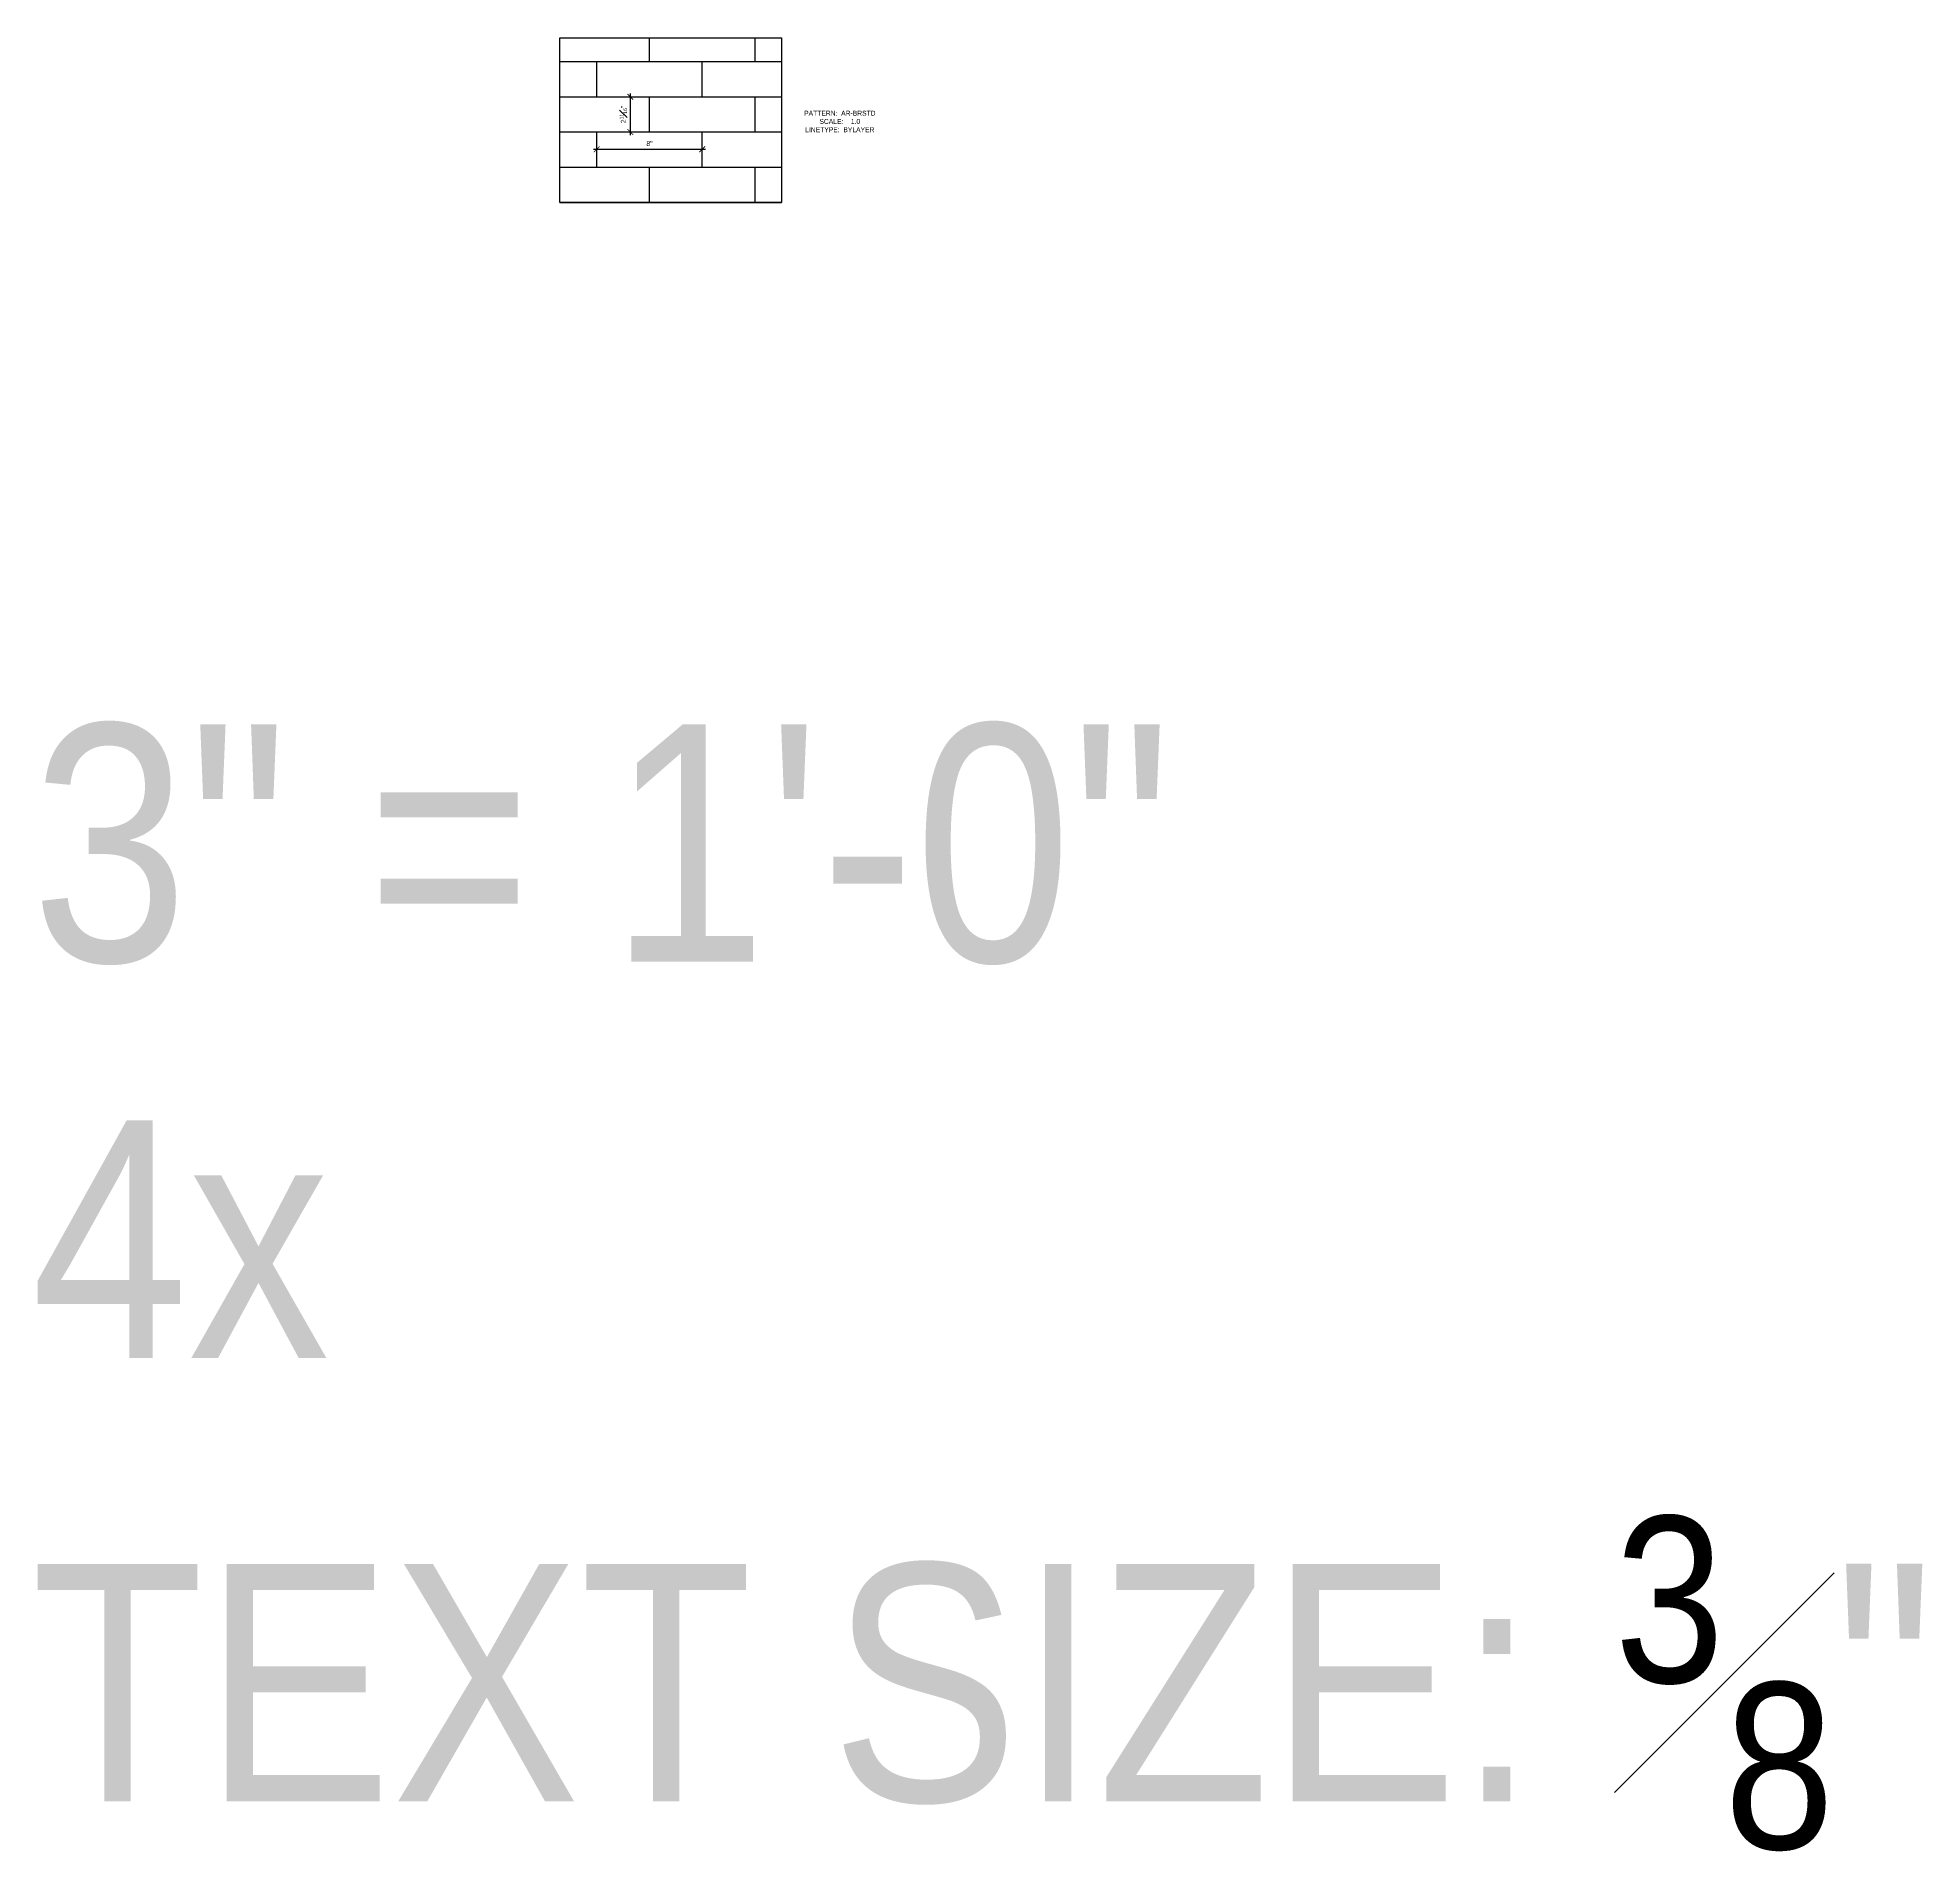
# Model space of a CAD drawing. Header units: inches. Extents: x -16404 to 14624, y -1591 to 16152.
# Drawn here: x 6854.8 to 6997.6, y -273.5 to -136.1 of the extents above; entities that cross this region are included whole.
import ezdxf

# ---------------------------------------------------------------- set-up
doc = ezdxf.new("R2010")
doc.units = ezdxf.units.IN
doc.header["$LTSCALE"] = 24
doc.header["$MEASUREMENT"] = 0
doc.layers.get('0').update_dxf_attribs({"linetype": 'CONTINUOUS'})
doc.layers.get('DefPoints').update_dxf_attribs({"color": 251, "linetype": 'CONTINUOUS'})
doc.layers.add('S-ANNO-DIMS', color=2, linetype='CONTINUOUS')
doc.layers.add('S-ANNO-NOTE', color=4, linetype='CONTINUOUS')
doc.layers.add('S-ANNO-NONPLOT', color=253, linetype='CONTINUOUS', plot=False)
doc.layers.add('S-HATCH1', color=1, linetype='CONTINUOUS', transparency=0.5)
doc.styles.add('Arial', font='arial.ttf', dxfattribs={"width": 0.85})
doc.dimstyles.new('DIM-4_Se', dxfattribs={"dimscale": 4, "dimtxt": 0.09375, "dimasz": 0.109375, "dimexe": 0.0625, "dimexo": 0.0625, "dimgap": 0.0625, "dimtad": 1, "dimdec": 4, "dimzin": 11, "dimdsep": 46, "dimlunit": 4, "dimtxsty": 'Arial', "dimblk": 'ARCHTICK', "dimcen": 0.125, "dimdle": 0.0625, "dimclrd": 256, "dimclre": 256, "dimclrt": 4, "dimadec": 0, "dimazin": 0, "dimtfac": 0.75, "dimtdec": 4, "dimtmove": 0, "dimatfit": 3, "dimfxl": 1, "dimfrac": 1, "dimtolj": 1, "dimtzin": 0, "dimarcsym": 0})

# ---------------------------------------------------------------- blocks, each defined once
blk = doc.blocks.new('_ARCHTICK')
at = {"color": 0, "linetype": 'ByBlock', "const_width": 0.15}
blk.add_lwpolyline([(-0.5, -0.5), (0.5, 0.5)], dxfattribs=at)
blk = doc.blocks.new('*D751')
at = {"layer": 'DefPoints', "color": 0, "transparency": 16777216}
for p in [(6899.71, -140.6), (6899.71, -140.6), (6899.71, -143.27)]:
    blk.add_point(p, dxfattribs=at)
at = {"layer": 'S-ANNO-DIMS', "lineweight": -2, "transparency": 16777216}
blk.add_line((6899.71, -143.52), (6899.71, -140.35), dxfattribs=at)
at = {"layer": 'S-ANNO-DIMS', "lineweight": -2, "transparency": 16777216, "xscale": 0.4375, "yscale": 0.4375, "zscale": 0.4375}
for p, rotation in [((6899.71, -140.6), 90), ((6899.71, -143.27), 270)]:
    blk.add_blockref('_ARCHTICK', p, dxfattribs=dict(at, rotation=rotation))
at = {"layer": 'S-ANNO-DIMS', "color": 4, "transparency": 16777216, "insert": (6899.18, -141.94), "char_height": 0.375, "attachment_point": 5, "rotation": 90, "style": 'Arial'}
blk.add_mtext('\\A1;2{\\H0.75x;\\S11#16;}"', dxfattribs=at)
blk = doc.blocks.new('*D752')
at = {"layer": 'DefPoints', "color": 0, "transparency": 16777216}
for p in [(6897.16, -144.58), (6905.16, -144.58), (6905.16, -144.58)]:
    blk.add_point(p, dxfattribs=at)
at = {"layer": 'S-ANNO-DIMS', "lineweight": -2, "transparency": 16777216}
blk.add_line((6896.91, -144.58), (6905.41, -144.58), dxfattribs=at)
at = {"layer": 'S-ANNO-DIMS', "lineweight": -2, "transparency": 16777216, "xscale": 0.4375, "yscale": 0.4375, "zscale": 0.4375, "rotation": 180}
blk.add_blockref('_ARCHTICK', (6897.16, -144.58), dxfattribs=at)
at = {"layer": 'S-ANNO-DIMS', "lineweight": -2, "transparency": 16777216, "xscale": 0.4375, "yscale": 0.4375, "zscale": 0.4375}
blk.add_blockref('_ARCHTICK', (6905.16, -144.58), dxfattribs=at)
at = {"layer": 'S-ANNO-DIMS', "color": 4, "transparency": 16777216, "insert": (6901.16, -144.14), "char_height": 0.375, "attachment_point": 5, "style": 'Arial'}
blk.add_mtext('\\A1;8"', dxfattribs=at)

msp = doc.modelspace()

# ---------------------------------------------------------------- hatches: boundary and pattern name
at = {"layer": 'S-HATCH1', "ltscale": 0.75}
h = msp.add_hatch(dxfattribs=at)
h.set_pattern_fill('AR-BRSTD', color=256, style=0)
h.set_pattern_definition([(0, (6909.159, -148.603), (0, 2.667), []), (90, (6909.159, -148.603), (-4, 2.667), [2.667, -2.667])])
h.paths.add_polyline_path([(6894.36352, -136.1232), (6911.15887, -136.1232), (6911.15887, -148.6031), (6894.36352, -148.6031)])

# ---------------------------------------------------------------- linework, layer by layer
at = {"layer": 'S-ANNO-NONPLOT', "linetype": 'ByBlock'}
msp.add_lwpolyline([(6894.36352, -136.1232), (6911.15887, -136.1232), (6911.15887, -148.6031), (6894.36352, -148.6031)], close=True, dxfattribs=at)

# ---------------------------------------------------------------- texts
at = {"layer": 'S-ANNO-NOTE', "style": 'Arial'}
for s, insert, char_height, width, attachment_point in [('PATTERN:  AR-BRSTD\\PSCALE:    1.0\\PLINETYPE:  BYLAYER', (6915.58031, -142.46856), 0.375, 9.8075582, 5), ('\\A1;3" = 1\'-0"\\P4x\\PTEXT SIZE: {\\H0.7x;\\S3#8;\\H1.4286x;"}', (6854.3336, -188.13038), 18, 191.9354875, 1)]:
    msp.add_mtext(s, dxfattribs=dict(at, insert=insert, char_height=char_height, width=width, attachment_point=attachment_point))

# ---------------------------------------------------------------- dimensions: what is measured, and where the dimension line sits
at = {"layer": 'S-ANNO-DIMS'}
for base, p1, p2, angle, picture, middle in [((6899.71314, -140.6021), (6899.71314, -143.2691), (6899.71314, -140.6021), 270, '*D751', (6899.17834, -141.9356)), ((6905.15887, -144.57693), (6897.15887, -144.57693), (6905.15887, -144.57693), 180, '*D752', (6901.15887, -144.13546))]:
    dim = msp.add_linear_dim(base=base, p1=p1, p2=p2, angle=angle, dimstyle='DIM-4_Se', dxfattribs=at)
    dim.commit()
    dim.dimension.update_dxf_attribs({"geometry": picture, "text_midpoint": middle})

doc.saveas('drawing.dxf')
